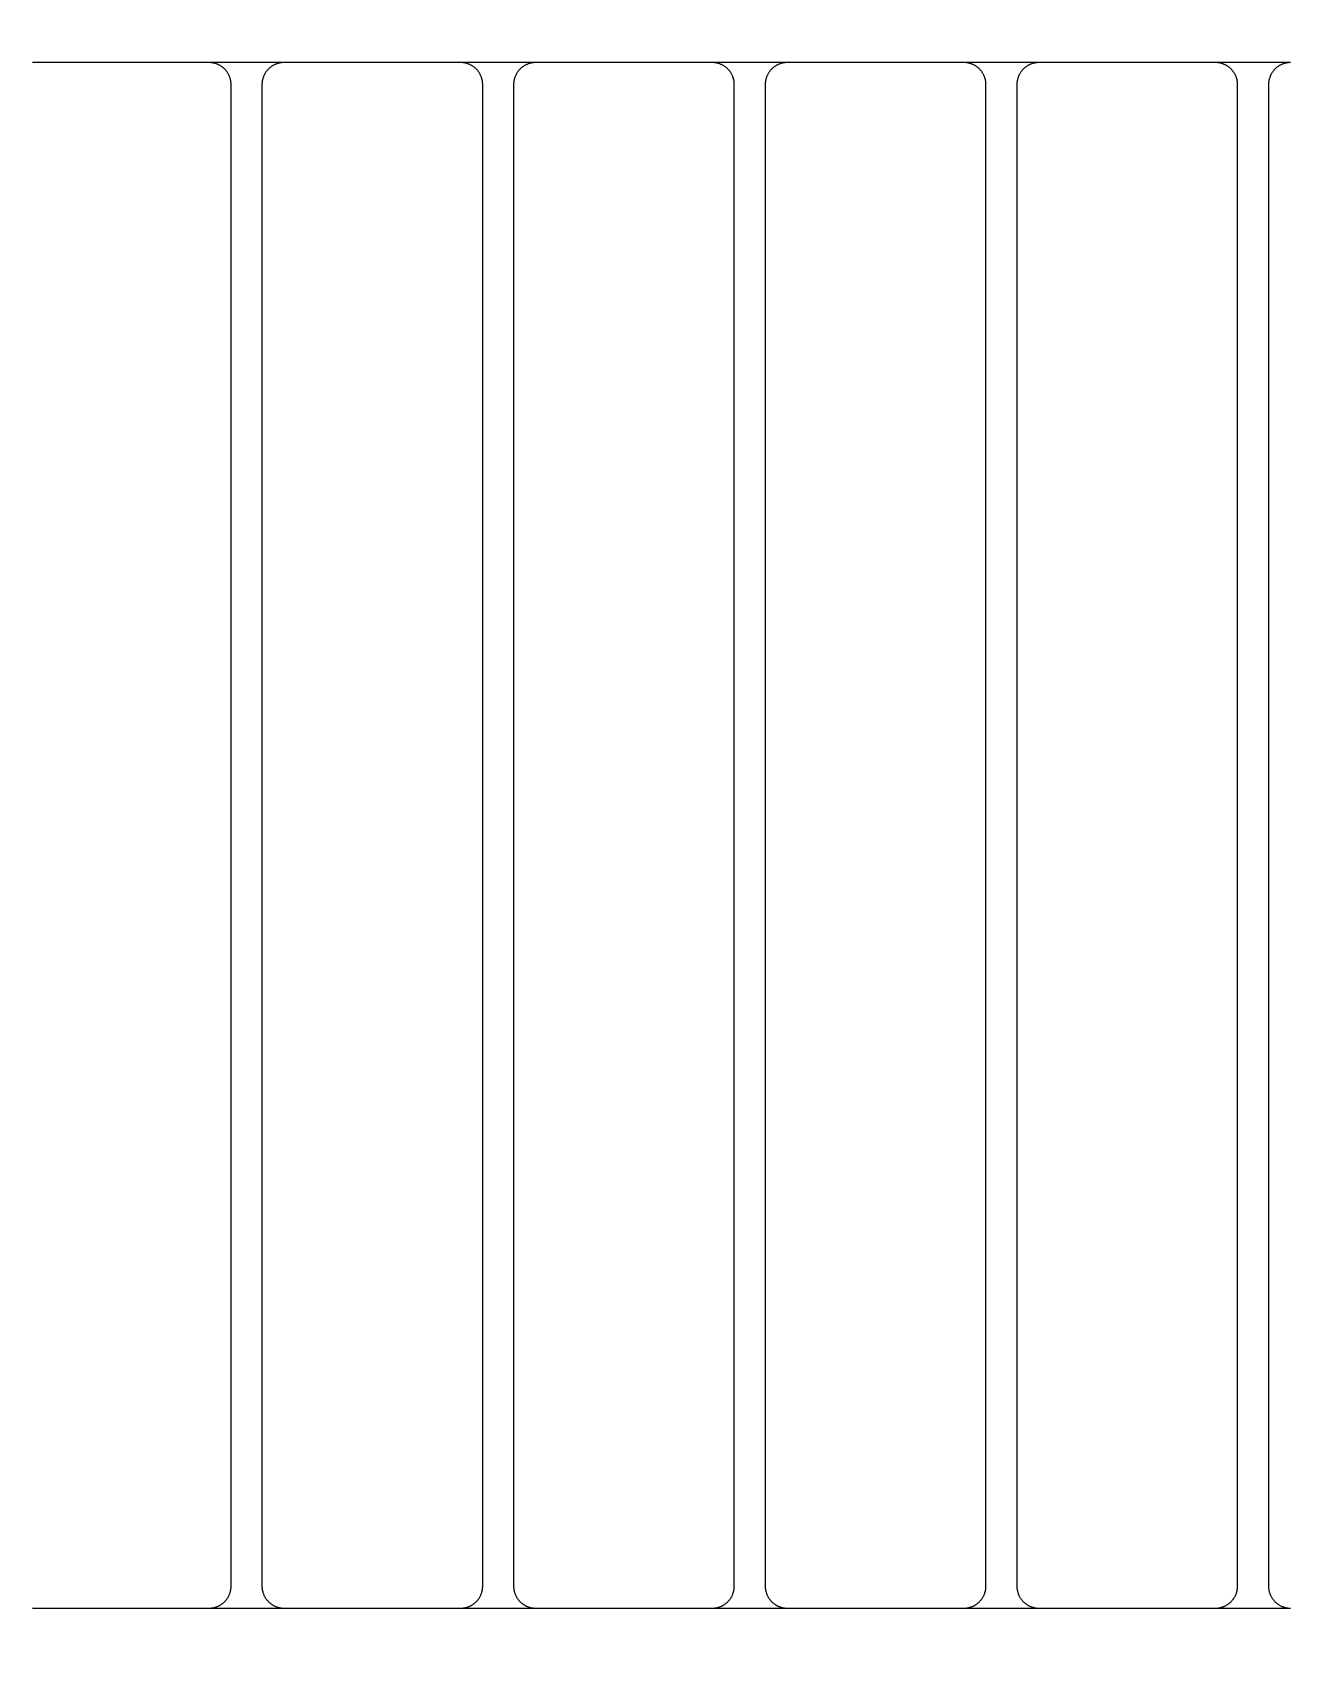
# Model space of a CAD drawing. Header units: millimetres. Extents: x -58335 to 291665, y -66693 to 213307.
# Drawn here: x 157624.6 to 157909.6, y -15512.3 to -15145 of the extents above; entities that cross this region are included whole.
import ezdxf

# ---------------------------------------------------------------- set-up
doc = ezdxf.new("R2010")
doc.units = ezdxf.units.MM
doc.header["$LTSCALE"] = 1000
for name, color, linetype in [('X-SITE$0$-MY-녹지', 254, 'Continuous'), ('X-SITE$0$-MY-시설선', 254, 'Continuous'), ('X-SITE$0$-MY-시설선 wood', 254, 'Continuous')]:
    doc.layers.add(name, color=color, linetype=linetype)
pattern_1 = [(0, (-29382.5, 14650.24), (317.5, 317.5), [158.75, -476.25]), (90, (-29303.13, 14570.87), (-317.5, 317.5), [158.75, -476.25])]

# ---------------------------------------------------------------- blocks, each defined once
blk = doc.blocks.new('X-SITE$0$GPSP-100')
at = {"layer": 'X-SITE$0$-MY-시설선'}
for points in [[(-729.22, 0), (-745.78, 0)], [(-672.22, 0), (-688.78, 0)], [(-615.22, 0), (-631.78, 0)], [(-558.22, 0), (-574.78, 0)], [(-501.22, 0), (-517.78, 0)], [(-745.78, -350), (-729.22, -350)], [(-688.78, -350), (-672.22, -350)], [(-631.78, -350), (-615.22, -350)], [(-574.78, -350), (-558.22, -350)], [(-517.78, -350), (-501.22, -350)]]:
    blk.add_lwpolyline(points, dxfattribs=at)
at = {"layer": 'X-SITE$0$-MY-시설선 wood'}
for points in [[(-746, 0), (-786, 0)], [(-741, -5), (-741, -4.89), (-741, -4.78), (-741.01, -4.66), (-741.02, -4.55), (-741.03, -4.44), (-741.05, -4.32), (-741.06, -4.21), (-741.08, -4.09), (-741.11, -3.97), (-741.13, -3.86), (-741.16, -3.74), (-741.19, -3.62), (-741.23, -3.51), (-741.27, -3.39), (-741.31, -3.28), (-741.35, -3.16), (-741.4, -3.04), (-741.45, -2.93), (-741.5, -2.82), (-741.56, -2.7), (-741.62, -2.59), (-741.68, -2.48), (-741.75, -2.37), (-741.82, -2.26), (-741.89, -2.16), (-741.96, -2.05), (-742.04, -1.95), (-742.12, -1.85), (-742.2, -1.75), (-742.29, -1.65), (-742.37, -1.56), (-742.46, -1.46), (-742.56, -1.37), (-742.65, -1.29), (-742.75, -1.2), (-742.85, -1.12), (-742.95, -1.04), (-743.05, -0.96), (-743.16, -0.89), (-743.26, -0.82), (-743.37, -0.75), (-743.48, -0.68), (-743.59, -0.62), (-743.7, -0.56), (-743.82, -0.5), (-743.93, -0.45), (-744.04, -0.4), (-744.16, -0.35), (-744.28, -0.31), (-744.39, -0.27), (-744.51, -0.23), (-744.62, -0.19), (-744.74, -0.16), (-744.86, -0.13), (-744.97, -0.11), (-745.09, -0.08), (-745.21, -0.06), (-745.32, -0.05), (-745.44, -0.03), (-745.55, -0.02), (-745.66, -0.01), (-745.78, 0), (-745.89, 0), (-746, 0)], [(-729, 0), (-729.11, 0), (-729.22, 0), (-729.34, -0.01), (-729.45, -0.02), (-729.56, -0.03), (-729.68, -0.05), (-729.79, -0.06), (-729.91, -0.08), (-730.03, -0.11), (-730.14, -0.13), (-730.26, -0.16), (-730.38, -0.19), (-730.49, -0.23), (-730.61, -0.27), (-730.72, -0.31), (-730.84, -0.35), (-730.96, -0.4), (-731.07, -0.45), (-731.18, -0.5), (-731.3, -0.56), (-731.41, -0.62), (-731.52, -0.68), (-731.63, -0.75), (-731.74, -0.82), (-731.84, -0.89), (-731.95, -0.96), (-732.05, -1.04), (-732.15, -1.12), (-732.25, -1.2), (-732.35, -1.29), (-732.44, -1.37), (-732.54, -1.46), (-732.63, -1.56), (-732.71, -1.65), (-732.8, -1.75), (-732.88, -1.85), (-732.96, -1.95), (-733.04, -2.05), (-733.11, -2.16), (-733.18, -2.26), (-733.25, -2.37), (-733.32, -2.48), (-733.38, -2.59), (-733.44, -2.7), (-733.5, -2.82), (-733.55, -2.93), (-733.6, -3.04), (-733.65, -3.16), (-733.69, -3.28), (-733.73, -3.39), (-733.77, -3.51), (-733.81, -3.62), (-733.84, -3.74), (-733.87, -3.86), (-733.89, -3.97), (-733.92, -4.09), (-733.94, -4.21), (-733.95, -4.32), (-733.97, -4.44), (-733.98, -4.55), (-733.99, -4.66), (-734, -4.78), (-734, -4.89), (-734, -5)], [(-689, 0), (-729, 0)], [(-684, -5), (-684, -4.89), (-684, -4.78), (-684.01, -4.66), (-684.02, -4.55), (-684.03, -4.44), (-684.05, -4.32), (-684.06, -4.21), (-684.08, -4.09), (-684.11, -3.97), (-684.13, -3.86), (-684.16, -3.74), (-684.19, -3.62), (-684.23, -3.51), (-684.27, -3.39), (-684.31, -3.28), (-684.35, -3.16), (-684.4, -3.04), (-684.45, -2.93), (-684.5, -2.82), (-684.56, -2.7), (-684.62, -2.59), (-684.68, -2.48), (-684.75, -2.37), (-684.82, -2.26), (-684.89, -2.16), (-684.96, -2.05), (-685.04, -1.95), (-685.12, -1.85), (-685.2, -1.75), (-685.29, -1.65), (-685.37, -1.56), (-685.46, -1.46), (-685.56, -1.37), (-685.65, -1.29), (-685.75, -1.2), (-685.85, -1.12), (-685.95, -1.04), (-686.05, -0.96), (-686.16, -0.89), (-686.26, -0.82), (-686.37, -0.75), (-686.48, -0.68), (-686.59, -0.62), (-686.7, -0.56), (-686.82, -0.5), (-686.93, -0.45), (-687.04, -0.4), (-687.16, -0.35), (-687.28, -0.31), (-687.39, -0.27), (-687.51, -0.23), (-687.62, -0.19), (-687.74, -0.16), (-687.86, -0.13), (-687.97, -0.11), (-688.09, -0.08), (-688.21, -0.06), (-688.32, -0.05), (-688.44, -0.03), (-688.55, -0.02), (-688.66, -0.01), (-688.78, 0), (-688.89, 0), (-689, 0)], [(-672, 0), (-672.11, 0), (-672.22, 0), (-672.34, -0.01), (-672.45, -0.02), (-672.56, -0.03), (-672.68, -0.05), (-672.79, -0.06), (-672.91, -0.08), (-673.03, -0.11), (-673.14, -0.13), (-673.26, -0.16), (-673.38, -0.19), (-673.49, -0.23), (-673.61, -0.27), (-673.72, -0.31), (-673.84, -0.35), (-673.96, -0.4), (-674.07, -0.45), (-674.18, -0.5), (-674.3, -0.56), (-674.41, -0.62), (-674.52, -0.68), (-674.63, -0.75), (-674.74, -0.82), (-674.84, -0.89), (-674.95, -0.96), (-675.05, -1.04), (-675.15, -1.12), (-675.25, -1.2), (-675.35, -1.29), (-675.44, -1.37), (-675.54, -1.46), (-675.63, -1.56), (-675.71, -1.65), (-675.8, -1.75), (-675.88, -1.85), (-675.96, -1.95), (-676.04, -2.05), (-676.11, -2.16), (-676.18, -2.26), (-676.25, -2.37), (-676.32, -2.48), (-676.38, -2.59), (-676.44, -2.7), (-676.5, -2.82), (-676.55, -2.93), (-676.6, -3.04), (-676.65, -3.16), (-676.69, -3.28), (-676.73, -3.39), (-676.77, -3.51), (-676.81, -3.62), (-676.84, -3.74), (-676.87, -3.86), (-676.89, -3.97), (-676.92, -4.09), (-676.94, -4.21), (-676.95, -4.32), (-676.97, -4.44), (-676.98, -4.55), (-676.99, -4.66), (-677, -4.78), (-677, -4.89), (-677, -5)], [(-632, 0), (-672, 0)], [(-627, -5), (-627, -4.89), (-627, -4.78), (-627.01, -4.66), (-627.02, -4.55), (-627.03, -4.44), (-627.05, -4.32), (-627.06, -4.21), (-627.08, -4.09), (-627.11, -3.97), (-627.13, -3.86), (-627.16, -3.74), (-627.19, -3.62), (-627.23, -3.51), (-627.27, -3.39), (-627.31, -3.28), (-627.35, -3.16), (-627.4, -3.04), (-627.45, -2.93), (-627.5, -2.82), (-627.56, -2.7), (-627.62, -2.59), (-627.68, -2.48), (-627.75, -2.37), (-627.82, -2.26), (-627.89, -2.16), (-627.96, -2.05), (-628.04, -1.95), (-628.12, -1.85), (-628.2, -1.75), (-628.29, -1.65), (-628.37, -1.56), (-628.46, -1.46), (-628.56, -1.37), (-628.65, -1.29), (-628.75, -1.2), (-628.85, -1.12), (-628.95, -1.04), (-629.05, -0.96), (-629.16, -0.89), (-629.26, -0.82), (-629.37, -0.75), (-629.48, -0.68), (-629.59, -0.62), (-629.7, -0.56), (-629.82, -0.5), (-629.93, -0.45), (-630.04, -0.4), (-630.16, -0.35), (-630.28, -0.31), (-630.39, -0.27), (-630.51, -0.23), (-630.62, -0.19), (-630.74, -0.16), (-630.86, -0.13), (-630.97, -0.11), (-631.09, -0.08), (-631.21, -0.06), (-631.32, -0.05), (-631.44, -0.03), (-631.55, -0.02), (-631.66, -0.01), (-631.78, 0), (-631.89, 0), (-632, 0)], [(-615, 0), (-615.11, 0), (-615.22, 0), (-615.34, -0.01), (-615.45, -0.02), (-615.56, -0.03), (-615.68, -0.05), (-615.79, -0.06), (-615.91, -0.08), (-616.03, -0.11), (-616.14, -0.13), (-616.26, -0.16), (-616.38, -0.19), (-616.49, -0.23), (-616.61, -0.27), (-616.72, -0.31), (-616.84, -0.35), (-616.96, -0.4), (-617.07, -0.45), (-617.18, -0.5), (-617.3, -0.56), (-617.41, -0.62), (-617.52, -0.68), (-617.63, -0.75), (-617.74, -0.82), (-617.84, -0.89), (-617.95, -0.96), (-618.05, -1.04), (-618.15, -1.12), (-618.25, -1.2), (-618.35, -1.29), (-618.44, -1.37), (-618.54, -1.46), (-618.63, -1.56), (-618.71, -1.65), (-618.8, -1.75), (-618.88, -1.85), (-618.96, -1.95), (-619.04, -2.05), (-619.11, -2.16), (-619.18, -2.26), (-619.25, -2.37), (-619.32, -2.48), (-619.38, -2.59), (-619.44, -2.7), (-619.5, -2.82), (-619.55, -2.93), (-619.6, -3.04), (-619.65, -3.16), (-619.69, -3.28), (-619.73, -3.39), (-619.77, -3.51), (-619.81, -3.62), (-619.84, -3.74), (-619.87, -3.86), (-619.89, -3.97), (-619.92, -4.09), (-619.94, -4.21), (-619.95, -4.32), (-619.97, -4.44), (-619.98, -4.55), (-619.99, -4.66), (-620, -4.78), (-620, -4.89), (-620, -5)], [(-575, 0), (-615, 0)], [(-570, -5), (-570, -4.89), (-570, -4.78), (-570.01, -4.66), (-570.02, -4.55), (-570.03, -4.44), (-570.05, -4.32), (-570.06, -4.21), (-570.08, -4.09), (-570.11, -3.97), (-570.13, -3.86), (-570.16, -3.74), (-570.19, -3.62), (-570.23, -3.51), (-570.27, -3.39), (-570.31, -3.28), (-570.35, -3.16), (-570.4, -3.04), (-570.45, -2.93), (-570.5, -2.82), (-570.56, -2.7), (-570.62, -2.59), (-570.68, -2.48), (-570.75, -2.37), (-570.82, -2.26), (-570.89, -2.16), (-570.96, -2.05), (-571.04, -1.95), (-571.12, -1.85), (-571.2, -1.75), (-571.29, -1.65), (-571.37, -1.56), (-571.46, -1.46), (-571.56, -1.37), (-571.65, -1.29), (-571.75, -1.2), (-571.85, -1.12), (-571.95, -1.04), (-572.05, -0.96), (-572.16, -0.89), (-572.26, -0.82), (-572.37, -0.75), (-572.48, -0.68), (-572.59, -0.62), (-572.7, -0.56), (-572.82, -0.5), (-572.93, -0.45), (-573.04, -0.4), (-573.16, -0.35), (-573.28, -0.31), (-573.39, -0.27), (-573.51, -0.23), (-573.62, -0.19), (-573.74, -0.16), (-573.86, -0.13), (-573.97, -0.11), (-574.09, -0.08), (-574.21, -0.06), (-574.32, -0.05), (-574.44, -0.03), (-574.55, -0.02), (-574.66, -0.01), (-574.78, 0), (-574.89, 0), (-575, 0)], [(-558, 0), (-558.11, 0), (-558.22, 0), (-558.34, -0.01), (-558.45, -0.02), (-558.56, -0.03), (-558.68, -0.05), (-558.79, -0.06), (-558.91, -0.08), (-559.03, -0.11), (-559.14, -0.13), (-559.26, -0.16), (-559.38, -0.19), (-559.49, -0.23), (-559.61, -0.27), (-559.72, -0.31), (-559.84, -0.35), (-559.96, -0.4), (-560.07, -0.45), (-560.18, -0.5), (-560.3, -0.56), (-560.41, -0.62), (-560.52, -0.68), (-560.63, -0.75), (-560.74, -0.82), (-560.84, -0.89), (-560.95, -0.96), (-561.05, -1.04), (-561.15, -1.12), (-561.25, -1.2), (-561.35, -1.29), (-561.44, -1.37), (-561.54, -1.46), (-561.63, -1.56), (-561.71, -1.65), (-561.8, -1.75), (-561.88, -1.85), (-561.96, -1.95), (-562.04, -2.05), (-562.11, -2.16), (-562.18, -2.26), (-562.25, -2.37), (-562.32, -2.48), (-562.38, -2.59), (-562.44, -2.7), (-562.5, -2.82), (-562.55, -2.93), (-562.6, -3.04), (-562.65, -3.16), (-562.69, -3.28), (-562.73, -3.39), (-562.77, -3.51), (-562.81, -3.62), (-562.84, -3.74), (-562.87, -3.86), (-562.89, -3.97), (-562.92, -4.09), (-562.94, -4.21), (-562.95, -4.32), (-562.97, -4.44), (-562.98, -4.55), (-562.99, -4.66), (-563, -4.78), (-563, -4.89), (-563, -5)], [(-518, 0), (-558, 0)], [(-513, -5), (-513, -4.89), (-513, -4.78), (-513.01, -4.66), (-513.02, -4.55), (-513.03, -4.44), (-513.05, -4.32), (-513.06, -4.21), (-513.08, -4.09), (-513.11, -3.97), (-513.13, -3.86), (-513.16, -3.74), (-513.19, -3.62), (-513.23, -3.51), (-513.27, -3.39), (-513.31, -3.28), (-513.35, -3.16), (-513.4, -3.04), (-513.45, -2.93), (-513.5, -2.82), (-513.56, -2.7), (-513.62, -2.59), (-513.68, -2.48), (-513.75, -2.37), (-513.82, -2.26), (-513.89, -2.16), (-513.96, -2.05), (-514.04, -1.95), (-514.12, -1.85), (-514.2, -1.75), (-514.29, -1.65), (-514.37, -1.56), (-514.46, -1.46), (-514.56, -1.37), (-514.65, -1.29), (-514.75, -1.2), (-514.85, -1.12), (-514.95, -1.04), (-515.05, -0.96), (-515.16, -0.89), (-515.26, -0.82), (-515.37, -0.75), (-515.48, -0.68), (-515.59, -0.62), (-515.7, -0.56), (-515.82, -0.5), (-515.93, -0.45), (-516.04, -0.4), (-516.16, -0.35), (-516.28, -0.31), (-516.39, -0.27), (-516.51, -0.23), (-516.62, -0.19), (-516.74, -0.16), (-516.86, -0.13), (-516.97, -0.11), (-517.09, -0.08), (-517.21, -0.06), (-517.32, -0.05), (-517.44, -0.03), (-517.55, -0.02), (-517.66, -0.01), (-517.78, 0), (-517.89, 0), (-518, 0)], [(-501, 0), (-501.11, 0), (-501.22, 0), (-501.34, -0.01), (-501.45, -0.02), (-501.56, -0.03), (-501.68, -0.05), (-501.79, -0.06), (-501.91, -0.08), (-502.03, -0.11), (-502.14, -0.13), (-502.26, -0.16), (-502.38, -0.19), (-502.49, -0.23), (-502.61, -0.27), (-502.72, -0.31), (-502.84, -0.35), (-502.96, -0.4), (-503.07, -0.45), (-503.18, -0.5), (-503.3, -0.56), (-503.41, -0.62), (-503.52, -0.68), (-503.63, -0.75), (-503.74, -0.82), (-503.84, -0.89), (-503.95, -0.96), (-504.05, -1.04), (-504.15, -1.12), (-504.25, -1.2), (-504.35, -1.29), (-504.44, -1.37), (-504.54, -1.46), (-504.63, -1.56), (-504.71, -1.65), (-504.8, -1.75), (-504.88, -1.85), (-504.96, -1.95), (-505.04, -2.05), (-505.11, -2.16), (-505.18, -2.26), (-505.25, -2.37), (-505.32, -2.48), (-505.38, -2.59), (-505.44, -2.7), (-505.5, -2.82), (-505.55, -2.93), (-505.6, -3.04), (-505.65, -3.16), (-505.69, -3.28), (-505.73, -3.39), (-505.77, -3.51), (-505.81, -3.62), (-505.84, -3.74), (-505.87, -3.86), (-505.89, -3.97), (-505.92, -4.09), (-505.94, -4.21), (-505.95, -4.32), (-505.97, -4.44), (-505.98, -4.55), (-505.99, -4.66), (-506, -4.78), (-506, -4.89), (-506, -5)], [(-741, -345), (-741, -5)], [(-734, -5), (-734, -345)], [(-684, -345), (-684, -5)], [(-677, -5), (-677, -345)], [(-627, -345), (-627, -5)], [(-620, -5), (-620, -345)], [(-570, -345), (-570, -5)], [(-563, -5), (-563, -345)], [(-513, -345), (-513, -5)], [(-506, -5), (-506, -345)], [(-746, -350), (-745.89, -350), (-745.78, -350), (-745.66, -349.99), (-745.55, -349.98), (-745.44, -349.97), (-745.32, -349.95), (-745.21, -349.94), (-745.09, -349.92), (-744.97, -349.89), (-744.86, -349.87), (-744.74, -349.84), (-744.62, -349.81), (-744.51, -349.77), (-744.39, -349.73), (-744.28, -349.69), (-744.16, -349.65), (-744.04, -349.6), (-743.93, -349.55), (-743.82, -349.5), (-743.7, -349.44), (-743.59, -349.38), (-743.48, -349.32), (-743.37, -349.25), (-743.26, -349.18), (-743.16, -349.11), (-743.05, -349.04), (-742.95, -348.96), (-742.85, -348.88), (-742.75, -348.8), (-742.65, -348.71), (-742.56, -348.63), (-742.46, -348.54), (-742.37, -348.44), (-742.29, -348.35), (-742.2, -348.25), (-742.12, -348.15), (-742.04, -348.05), (-741.96, -347.95), (-741.89, -347.84), (-741.82, -347.74), (-741.75, -347.63), (-741.68, -347.52), (-741.62, -347.41), (-741.56, -347.3), (-741.5, -347.18), (-741.45, -347.07), (-741.4, -346.96), (-741.35, -346.84), (-741.31, -346.72), (-741.27, -346.61), (-741.23, -346.49), (-741.19, -346.38), (-741.16, -346.26), (-741.13, -346.14), (-741.11, -346.03), (-741.08, -345.91), (-741.06, -345.79), (-741.05, -345.68), (-741.03, -345.56), (-741.02, -345.45), (-741.01, -345.34), (-741, -345.22), (-741, -345.11), (-741, -345)], [(-734, -345), (-734, -345.11), (-734, -345.22), (-733.99, -345.34), (-733.98, -345.45), (-733.97, -345.56), (-733.95, -345.68), (-733.94, -345.79), (-733.92, -345.91), (-733.89, -346.03), (-733.87, -346.14), (-733.84, -346.26), (-733.81, -346.38), (-733.77, -346.49), (-733.73, -346.61), (-733.69, -346.72), (-733.65, -346.84), (-733.6, -346.96), (-733.55, -347.07), (-733.5, -347.18), (-733.44, -347.3), (-733.38, -347.41), (-733.32, -347.52), (-733.25, -347.63), (-733.18, -347.74), (-733.11, -347.84), (-733.04, -347.95), (-732.96, -348.05), (-732.88, -348.15), (-732.8, -348.25), (-732.71, -348.35), (-732.63, -348.44), (-732.54, -348.54), (-732.44, -348.63), (-732.35, -348.71), (-732.25, -348.8), (-732.15, -348.88), (-732.05, -348.96), (-731.95, -349.04), (-731.84, -349.11), (-731.74, -349.18), (-731.63, -349.25), (-731.52, -349.32), (-731.41, -349.38), (-731.3, -349.44), (-731.18, -349.5), (-731.07, -349.55), (-730.96, -349.6), (-730.84, -349.65), (-730.72, -349.69), (-730.61, -349.73), (-730.49, -349.77), (-730.38, -349.81), (-730.26, -349.84), (-730.14, -349.87), (-730.03, -349.89), (-729.91, -349.92), (-729.79, -349.94), (-729.68, -349.95), (-729.56, -349.97), (-729.45, -349.98), (-729.34, -349.99), (-729.22, -350), (-729.11, -350), (-729, -350)], [(-689, -350), (-688.89, -350), (-688.78, -350), (-688.66, -349.99), (-688.55, -349.98), (-688.44, -349.97), (-688.32, -349.95), (-688.21, -349.94), (-688.09, -349.92), (-687.97, -349.89), (-687.86, -349.87), (-687.74, -349.84), (-687.62, -349.81), (-687.51, -349.77), (-687.39, -349.73), (-687.28, -349.69), (-687.16, -349.65), (-687.04, -349.6), (-686.93, -349.55), (-686.82, -349.5), (-686.7, -349.44), (-686.59, -349.38), (-686.48, -349.32), (-686.37, -349.25), (-686.26, -349.18), (-686.16, -349.11), (-686.05, -349.04), (-685.95, -348.96), (-685.85, -348.88), (-685.75, -348.8), (-685.65, -348.71), (-685.56, -348.63), (-685.46, -348.54), (-685.37, -348.44), (-685.29, -348.35), (-685.2, -348.25), (-685.12, -348.15), (-685.04, -348.05), (-684.96, -347.95), (-684.89, -347.84), (-684.82, -347.74), (-684.75, -347.63), (-684.68, -347.52), (-684.62, -347.41), (-684.56, -347.3), (-684.5, -347.18), (-684.45, -347.07), (-684.4, -346.96), (-684.35, -346.84), (-684.31, -346.72), (-684.27, -346.61), (-684.23, -346.49), (-684.19, -346.38), (-684.16, -346.26), (-684.13, -346.14), (-684.11, -346.03), (-684.08, -345.91), (-684.06, -345.79), (-684.05, -345.68), (-684.03, -345.56), (-684.02, -345.45), (-684.01, -345.34), (-684, -345.22), (-684, -345.11), (-684, -345)], [(-677, -345), (-677, -345.11), (-677, -345.22), (-676.99, -345.34), (-676.98, -345.45), (-676.97, -345.56), (-676.95, -345.68), (-676.94, -345.79), (-676.92, -345.91), (-676.89, -346.03), (-676.87, -346.14), (-676.84, -346.26), (-676.81, -346.38), (-676.77, -346.49), (-676.73, -346.61), (-676.69, -346.72), (-676.65, -346.84), (-676.6, -346.96), (-676.55, -347.07), (-676.5, -347.18), (-676.44, -347.3), (-676.38, -347.41), (-676.32, -347.52), (-676.25, -347.63), (-676.18, -347.74), (-676.11, -347.84), (-676.04, -347.95), (-675.96, -348.05), (-675.88, -348.15), (-675.8, -348.25), (-675.71, -348.35), (-675.63, -348.44), (-675.54, -348.54), (-675.44, -348.63), (-675.35, -348.71), (-675.25, -348.8), (-675.15, -348.88), (-675.05, -348.96), (-674.95, -349.04), (-674.84, -349.11), (-674.74, -349.18), (-674.63, -349.25), (-674.52, -349.32), (-674.41, -349.38), (-674.3, -349.44), (-674.18, -349.5), (-674.07, -349.55), (-673.96, -349.6), (-673.84, -349.65), (-673.72, -349.69), (-673.61, -349.73), (-673.49, -349.77), (-673.38, -349.81), (-673.26, -349.84), (-673.14, -349.87), (-673.03, -349.89), (-672.91, -349.92), (-672.79, -349.94), (-672.68, -349.95), (-672.56, -349.97), (-672.45, -349.98), (-672.34, -349.99), (-672.22, -350), (-672.11, -350), (-672, -350)], [(-632, -350), (-631.89, -350), (-631.78, -350), (-631.66, -349.99), (-631.55, -349.98), (-631.44, -349.97), (-631.32, -349.95), (-631.21, -349.94), (-631.09, -349.92), (-630.97, -349.89), (-630.86, -349.87), (-630.74, -349.84), (-630.62, -349.81), (-630.51, -349.77), (-630.39, -349.73), (-630.28, -349.69), (-630.16, -349.65), (-630.04, -349.6), (-629.93, -349.55), (-629.82, -349.5), (-629.7, -349.44), (-629.59, -349.38), (-629.48, -349.32), (-629.37, -349.25), (-629.26, -349.18), (-629.16, -349.11), (-629.05, -349.04), (-628.95, -348.96), (-628.85, -348.88), (-628.75, -348.8), (-628.65, -348.71), (-628.56, -348.63), (-628.46, -348.54), (-628.37, -348.44), (-628.29, -348.35), (-628.2, -348.25), (-628.12, -348.15), (-628.04, -348.05), (-627.96, -347.95), (-627.89, -347.84), (-627.82, -347.74), (-627.75, -347.63), (-627.68, -347.52), (-627.62, -347.41), (-627.56, -347.3), (-627.5, -347.18), (-627.45, -347.07), (-627.4, -346.96), (-627.35, -346.84), (-627.31, -346.72), (-627.27, -346.61), (-627.23, -346.49), (-627.19, -346.38), (-627.16, -346.26), (-627.13, -346.14), (-627.11, -346.03), (-627.08, -345.91), (-627.06, -345.79), (-627.05, -345.68), (-627.03, -345.56), (-627.02, -345.45), (-627.01, -345.34), (-627, -345.22), (-627, -345.11), (-627, -345)], [(-620, -345), (-620, -345.11), (-620, -345.22), (-619.99, -345.34), (-619.98, -345.45), (-619.97, -345.56), (-619.95, -345.68), (-619.94, -345.79), (-619.92, -345.91), (-619.89, -346.03), (-619.87, -346.14), (-619.84, -346.26), (-619.81, -346.38), (-619.77, -346.49), (-619.73, -346.61), (-619.69, -346.72), (-619.65, -346.84), (-619.6, -346.96), (-619.55, -347.07), (-619.5, -347.18), (-619.44, -347.3), (-619.38, -347.41), (-619.32, -347.52), (-619.25, -347.63), (-619.18, -347.74), (-619.11, -347.84), (-619.04, -347.95), (-618.96, -348.05), (-618.88, -348.15), (-618.8, -348.25), (-618.71, -348.35), (-618.63, -348.44), (-618.54, -348.54), (-618.44, -348.63), (-618.35, -348.71), (-618.25, -348.8), (-618.15, -348.88), (-618.05, -348.96), (-617.95, -349.04), (-617.84, -349.11), (-617.74, -349.18), (-617.63, -349.25), (-617.52, -349.32), (-617.41, -349.38), (-617.3, -349.44), (-617.18, -349.5), (-617.07, -349.55), (-616.96, -349.6), (-616.84, -349.65), (-616.72, -349.69), (-616.61, -349.73), (-616.49, -349.77), (-616.38, -349.81), (-616.26, -349.84), (-616.14, -349.87), (-616.03, -349.89), (-615.91, -349.92), (-615.79, -349.94), (-615.68, -349.95), (-615.56, -349.97), (-615.45, -349.98), (-615.34, -349.99), (-615.22, -350), (-615.11, -350), (-615, -350)], [(-575, -350), (-574.89, -350), (-574.78, -350), (-574.66, -349.99), (-574.55, -349.98), (-574.44, -349.97), (-574.32, -349.95), (-574.21, -349.94), (-574.09, -349.92), (-573.97, -349.89), (-573.86, -349.87), (-573.74, -349.84), (-573.62, -349.81), (-573.51, -349.77), (-573.39, -349.73), (-573.28, -349.69), (-573.16, -349.65), (-573.04, -349.6), (-572.93, -349.55), (-572.82, -349.5), (-572.7, -349.44), (-572.59, -349.38), (-572.48, -349.32), (-572.37, -349.25), (-572.26, -349.18), (-572.16, -349.11), (-572.05, -349.04), (-571.95, -348.96), (-571.85, -348.88), (-571.75, -348.8), (-571.65, -348.71), (-571.56, -348.63), (-571.46, -348.54), (-571.37, -348.44), (-571.29, -348.35), (-571.2, -348.25), (-571.12, -348.15), (-571.04, -348.05), (-570.96, -347.95), (-570.89, -347.84), (-570.82, -347.74), (-570.75, -347.63), (-570.68, -347.52), (-570.62, -347.41), (-570.56, -347.3), (-570.5, -347.18), (-570.45, -347.07), (-570.4, -346.96), (-570.35, -346.84), (-570.31, -346.72), (-570.27, -346.61), (-570.23, -346.49), (-570.19, -346.38), (-570.16, -346.26), (-570.13, -346.14), (-570.11, -346.03), (-570.08, -345.91), (-570.06, -345.79), (-570.05, -345.68), (-570.03, -345.56), (-570.02, -345.45), (-570.01, -345.34), (-570, -345.22), (-570, -345.11), (-570, -345)], [(-563, -345), (-563, -345.11), (-563, -345.22), (-562.99, -345.34), (-562.98, -345.45), (-562.97, -345.56), (-562.95, -345.68), (-562.94, -345.79), (-562.92, -345.91), (-562.89, -346.03), (-562.87, -346.14), (-562.84, -346.26), (-562.81, -346.38), (-562.77, -346.49), (-562.73, -346.61), (-562.69, -346.72), (-562.65, -346.84), (-562.6, -346.96), (-562.55, -347.07), (-562.5, -347.18), (-562.44, -347.3), (-562.38, -347.41), (-562.32, -347.52), (-562.25, -347.63), (-562.18, -347.74), (-562.11, -347.84), (-562.04, -347.95), (-561.96, -348.05), (-561.88, -348.15), (-561.8, -348.25), (-561.71, -348.35), (-561.63, -348.44), (-561.54, -348.54), (-561.44, -348.63), (-561.35, -348.71), (-561.25, -348.8), (-561.15, -348.88), (-561.05, -348.96), (-560.95, -349.04), (-560.84, -349.11), (-560.74, -349.18), (-560.63, -349.25), (-560.52, -349.32), (-560.41, -349.38), (-560.3, -349.44), (-560.18, -349.5), (-560.07, -349.55), (-559.96, -349.6), (-559.84, -349.65), (-559.72, -349.69), (-559.61, -349.73), (-559.49, -349.77), (-559.38, -349.81), (-559.26, -349.84), (-559.14, -349.87), (-559.03, -349.89), (-558.91, -349.92), (-558.79, -349.94), (-558.68, -349.95), (-558.56, -349.97), (-558.45, -349.98), (-558.34, -349.99), (-558.22, -350), (-558.11, -350), (-558, -350)], [(-518, -350), (-517.89, -350), (-517.78, -350), (-517.66, -349.99), (-517.55, -349.98), (-517.44, -349.97), (-517.32, -349.95), (-517.21, -349.94), (-517.09, -349.92), (-516.97, -349.89), (-516.86, -349.87), (-516.74, -349.84), (-516.62, -349.81), (-516.51, -349.77), (-516.39, -349.73), (-516.28, -349.69), (-516.16, -349.65), (-516.04, -349.6), (-515.93, -349.55), (-515.82, -349.5), (-515.7, -349.44), (-515.59, -349.38), (-515.48, -349.32), (-515.37, -349.25), (-515.26, -349.18), (-515.16, -349.11), (-515.05, -349.04), (-514.95, -348.96), (-514.85, -348.88), (-514.75, -348.8), (-514.65, -348.71), (-514.56, -348.63), (-514.46, -348.54), (-514.37, -348.44), (-514.29, -348.35), (-514.2, -348.25), (-514.12, -348.15), (-514.04, -348.05), (-513.96, -347.95), (-513.89, -347.84), (-513.82, -347.74), (-513.75, -347.63), (-513.68, -347.52), (-513.62, -347.41), (-513.56, -347.3), (-513.5, -347.18), (-513.45, -347.07), (-513.4, -346.96), (-513.35, -346.84), (-513.31, -346.72), (-513.27, -346.61), (-513.23, -346.49), (-513.19, -346.38), (-513.16, -346.26), (-513.13, -346.14), (-513.11, -346.03), (-513.08, -345.91), (-513.06, -345.79), (-513.05, -345.68), (-513.03, -345.56), (-513.02, -345.45), (-513.01, -345.34), (-513, -345.22), (-513, -345.11), (-513, -345)], [(-506, -345), (-506, -345.11), (-506, -345.22), (-505.99, -345.34), (-505.98, -345.45), (-505.97, -345.56), (-505.95, -345.68), (-505.94, -345.79), (-505.92, -345.91), (-505.89, -346.03), (-505.87, -346.14), (-505.84, -346.26), (-505.81, -346.38), (-505.77, -346.49), (-505.73, -346.61), (-505.69, -346.72), (-505.65, -346.84), (-505.6, -346.96), (-505.55, -347.07), (-505.5, -347.18), (-505.44, -347.3), (-505.38, -347.41), (-505.32, -347.52), (-505.25, -347.63), (-505.18, -347.74), (-505.11, -347.84), (-505.04, -347.95), (-504.96, -348.05), (-504.88, -348.15), (-504.8, -348.25), (-504.71, -348.35), (-504.63, -348.44), (-504.54, -348.54), (-504.44, -348.63), (-504.35, -348.71), (-504.25, -348.8), (-504.15, -348.88), (-504.05, -348.96), (-503.95, -349.04), (-503.84, -349.11), (-503.74, -349.18), (-503.63, -349.25), (-503.52, -349.32), (-503.41, -349.38), (-503.3, -349.44), (-503.18, -349.5), (-503.07, -349.55), (-502.96, -349.6), (-502.84, -349.65), (-502.72, -349.69), (-502.61, -349.73), (-502.49, -349.77), (-502.38, -349.81), (-502.26, -349.84), (-502.14, -349.87), (-502.03, -349.89), (-501.91, -349.92), (-501.79, -349.94), (-501.68, -349.95), (-501.56, -349.97), (-501.45, -349.98), (-501.34, -349.99), (-501.22, -350), (-501.11, -350), (-501, -350)], [(-786, -350), (-746, -350)], [(-729, -350), (-689, -350)], [(-672, -350), (-632, -350)], [(-615, -350), (-575, -350)], [(-558, -350), (-518, -350)]]:
    blk.add_lwpolyline(points, dxfattribs=at)
blk = doc.blocks.new('X-SITE$0$240910_L-1F')
at = {"layer": 'X-SITE$0$-MY-녹지'}
h = blk.add_hatch(dxfattribs=at)
h.set_pattern_fill('CROSS', color=256, scale=50, style=2)
h.set_pattern_definition(pattern_1)
edge = h.paths.add_edge_path()
edge.add_line((167850, -2045.25), (167850, 3516.56))
edge.add_arc((169000, 3516.56), 1150, 135, 180, ccw=False)
edge.add_line((168186.83, 4329.73), (170751.04, 6893.95))
edge.add_arc((170150, 7494.99), 850, 315, 360)
edge.add_line((171000, 7494.99), (171000, 10430.77))
edge.add_arc((170650, 10430.77), 350, 0, 90)
edge.add_line((170650, 10780.77), (169000, 10780.77))
edge.add_line((169000, 10780.77), (169000, 15580.77))
edge.add_line((169000, 15580.77), (171150, 15580.77))
edge.add_arc((171150, 15930.77), 350, 270, 360)
edge.add_line((171500, 15930.77), (171500, 18665.51))
edge.add_line((171500, 18665.51), (172500, 19665.51))
edge.add_line((172500, 19665.51), (172500, 33574.84))
edge.add_arc((171500, 32018.4), 1850, 57.27956, 90)
edge.add_line((171500, 33868.4), (163650, 33868.4))
edge.add_line((163650, 33868.4), (163650, -2251.6))
edge.add_line((163650, -2251.6), (118350, -2251.6))
edge.add_line((118350, -2251.6), (118350, 24610.81))
edge.add_arc((118000, 24610.81), 350, 0, 134.5656)
edge.add_line((117754.4, 24860.17), (112674.6, 19856.82))
edge.add_arc((113271.07, 19251.24), 850, 134.56562, 180)
edge.add_line((112421.07, 19251.24), (112421.07, -3601.59))
edge.add_arc((113271.07, -3601.59), 850, 180, 270)
edge.add_line((113271.07, -4451.59), (115271.08, -4451.59))
edge.add_line((115271.08, -4451.59), (117627.53, -6101.59))
edge.add_line((117627.53, -6101.59), (164145.73, -6101.6))
edge.add_line((164145.73, -6101.6), (167601.04, -2646.29))
edge.add_arc((167000, -2045.25), 850, 314.99999, 360)
h = blk.add_hatch(dxfattribs=at)
h.set_pattern_fill('CROSS', color=256, scale=50, style=2)
h.set_pattern_definition(pattern_1)
edge = h.paths.add_edge_path()
edge.add_line((167850, -2045.25), (167850, 3516.56))
edge.add_arc((169000, 3516.56), 1150, 135, 180, ccw=False)
edge.add_line((168186.83, 4329.73), (170751.04, 6893.95))
edge.add_arc((170150, 7494.99), 850, 315, 360)
edge.add_line((171000, 7494.99), (171000, 10430.77))
edge.add_arc((170650, 10430.77), 350, 0, 90)
edge.add_line((170650, 10780.77), (169000, 10780.77))
edge.add_line((169000, 10780.77), (169000, 15580.77))
edge.add_line((169000, 15580.77), (171150, 15580.77))
edge.add_arc((171150, 15930.77), 350, 270, 360)
edge.add_line((171500, 15930.77), (171500, 18665.51))
edge.add_line((171500, 18665.51), (172500, 19665.51))
edge.add_line((172500, 19665.51), (172500, 33574.84))
edge.add_arc((171500, 32018.4), 1850, 57.27956, 90)
edge.add_line((171500, 33868.4), (163650, 33868.4))
edge.add_line((163650, 33868.4), (163650, -2251.6))
edge.add_line((163650, -2251.6), (118350, -2251.6))
edge.add_line((118350, -2251.6), (118350, 24610.81))
edge.add_arc((118000, 24610.81), 350, 0, 134.5656)
edge.add_line((117754.4, 24860.17), (112674.6, 19856.82))
edge.add_arc((113271.07, 19251.24), 850, 134.56562, 180)
edge.add_line((112421.07, 19251.24), (112421.07, -3601.59))
edge.add_arc((113271.07, -3601.59), 850, 180, 270)
edge.add_line((113271.07, -4451.59), (115271.08, -4451.59))
edge.add_line((115271.08, -4451.59), (117627.53, -6101.59))
edge.add_line((117627.53, -6101.59), (164145.73, -6101.6))
edge.add_line((164145.73, -6101.6), (167601.04, -2646.29))
edge.add_arc((167000, -2045.25), 850, 314.99999, 360)
at = {"layer": 'X-SITE$0$-MY-시설선'}
blk.add_blockref('X-SITE$0$GPSP-100', (129028.1, -501.6), dxfattribs=at)
blk.add_blockref('X-SITE$0$GPSP-100', (129028.1, -501.6), dxfattribs=at)

msp = doc.modelspace()

# ---------------------------------------------------------------- block references
msp.add_blockref('X-SITE$0$240910_L-1F', (29382.5, -14650.24))

doc.saveas('drawing.dxf')
